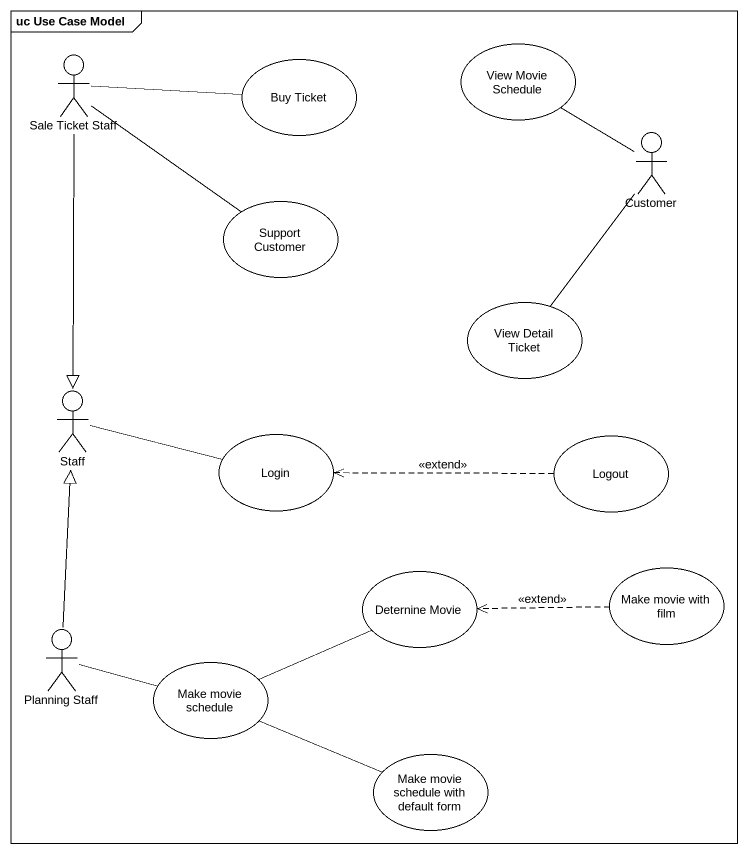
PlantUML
@startuml
mainframe uc Use Case Model
actor "Sale Ticket Staff" as Sale_Ticket_Staff
usecase "Buy Ticket" as Buy_Ticket
usecase "View Movie Schedule" as View_Movie_Schedule
actor Customer
usecase "Support Customer" as Support_Customer
usecase "View Detail Ticket" as View_Detail_Ticket
actor Staff
usecase Login
usecase Logout
usecase "Deternine Movie" as Deternine_Movie
usecase "Make movie with film" as Make_movie_with_film
actor "Planning Staff" as Planning_Staff
usecase "Make movie schedule" as Make_movie_schedule
usecase "Make movie schedule with default form" as Make_movie_schedule_with
Sale_Ticket_Staff -right- Buy_Ticket
Sale_Ticket_Staff -- Support_Customer
Sale_Ticket_Staff --|> Staff
Customer -up- View_Movie_Schedule
Customer -- View_Detail_Ticket
Staff -right- Login
Logout .left.> Login : <<extend>>
Make_movie_with_film .left.> Deternine_Movie : <<extend>>
Planning_Staff -up-|> Staff
Planning_Staff -right- Make_movie_schedule
Make_movie_schedule -right- Deternine_Movie
Make_movie_schedule -right- Make_movie_schedule_with
@enduml
